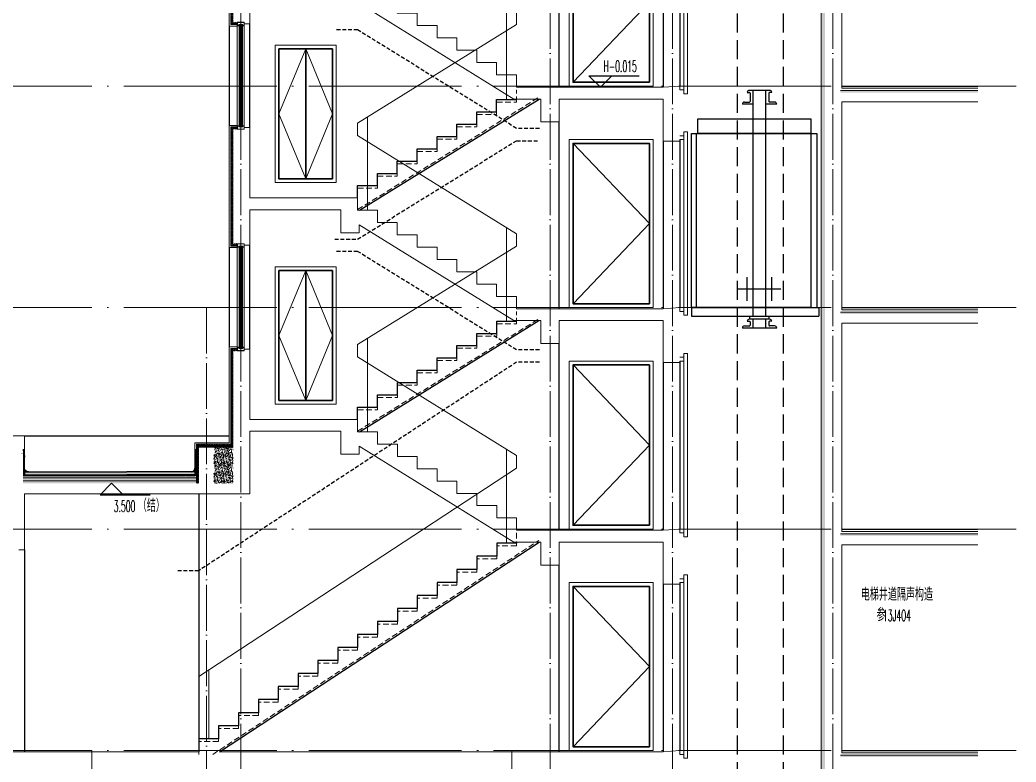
# Model space of a CAD drawing. Extents: x -518115 to 389031, y -209821 to 1628073.
# Drawn here: x 140422 to 153463, y -92578 to -82863 of the extents above; entities that cross this region are included whole.
import ezdxf
from ezdxf.xclip import XClip

# ---------------------------------------------------------------- set-up
doc = ezdxf.new("R2010")
doc.units = 0
doc.header["$LTSCALE"] = 1000
doc.header["$MEASUREMENT"] = 0
doc.header["$XCLIPFRAME"] = 0
for name, pattern in [('DASH', [0.35, 0.25, -0.1]), ('DOTE', [2.42, 2, -0.2, 0.02, -0.2]), ('HIDDEN', [0.375, 0.25, -0.125])]:
    doc.linetypes.add(name, pattern=pattern)
for name, color, linetype in [('3-剖面填充（细）', 250, 'Continuous'), ('3-屋面构造层', 157, 'Continuous'), ('DIM_ELEV', 3, 'Continuous'), ('PUB_TEXT', 4, 'Continuous'), ('SURFACE', 6, 'Continuous'), ('审核', 1, 'Continuous'), ('看线', 251, 'Continuous'), ('立面-看线', 251, 'Continuous'), ('设备', 253, 'Continuous')]:
    doc.layers.add(name, color=color, linetype=linetype)
for name, color, linetype, lineweight in [('DOTE', 19, 'DOTE', 9), ('PUB_HATCH', 8, 'Continuous', 9), ('S_WINDOW', 144, 'Continuous', 15), ('STAIR', 2, 'Continuous', 18), ('WALL', 9, 'Continuous', 40), ('WINDOW', 144, 'Continuous', 15), ('内粉刷', 37, 'Continuous', 9), ('填充', 251, 'Continuous', 5), ('立面-普通轮廓', 7, 'Continuous', 18), ('立面-栏杆', 105, 'Continuous', 15), ('立面-窗', 129, 'Continuous', 30), ('立面-窗开启线', 250, 'Continuous', 13), ('细细', 250, 'Continuous', 0)]:
    doc.layers.add(name, color=color, linetype=linetype, lineweight=lineweight)
doc.styles.add('_TCH_DIM', font='SIMPLEX.shx', dxfattribs={"width": 0.7, "bigfont": 'GBCBIG.shx'})
pattern_1 = [(315, (-218910.2607, -140541.0897), (-1.767766953, -1.767766953), []), (315, (-218909.0822, -140541.0897), (-1.767766953, -1.767766953), [])]
pattern_2 = [(315, (-218910.2607, -141979.3279), (-1.767766953, -1.767766953), []), (315, (-218909.0822, -141979.3279), (-1.767766953, -1.767766953), [])]

# ---------------------------------------------------------------- blocks, each defined once
blk = doc.blocks.new('FSDFSFSFE')
at = {"layer": '立面-普通轮廓'}
blk.add_lwpolyline([(794554, 401371), (793454, 401371), (793454, 403571), (794554, 403571)], close=True, dxfattribs=at)
at = {"layer": '立面-窗'}
blk.add_lwpolyline([(794504, 401421), (793504, 401421), (793504, 403521), (794504, 403521)], close=True, dxfattribs=at)
at = {"layer": '立面-窗开启线', "ltscale": 0.5}
blk.add_lwpolyline([(793504, 403521), (794504, 402471), (793504, 401421)], dxfattribs=at)
blk = doc.blocks.new('GDFGDGHDCAS')
at = {"layer": '立面-普通轮廓'}
blk.add_lwpolyline([(887241, 98178), (886441, 98178), (886441, 99978), (887241, 99978)], close=True, dxfattribs=at)
at = {"layer": '立面-窗'}
blk.add_line((886841, 99928), (886841, 98228), dxfattribs=at)
blk.add_lwpolyline([(887191, 98228), (886491, 98228), (886491, 99928), (887191, 99928)], close=True, dxfattribs=at)
at = {"layer": '立面-窗开启线', "ltscale": 0.5}
for points in [[(886841, 99928), (886491, 99078), (886841, 98228)], [(886841, 99928), (887191, 99078), (886841, 98228)]]:
    blk.add_lwpolyline(points, dxfattribs=at)
blk = doc.blocks.new('FGHFG4334GDFGDFFGGGGGGDFG4G')
at = {"layer": 'SURFACE', "const_width": 2.25}
for points in [[(47, 0), (0, 0)], [(47, -28), (0, -28)]]:
    blk.add_lwpolyline(points, dxfattribs=at)
at = {"layer": 'SURFACE', "const_width": 1.5}
blk.add_lwpolyline([(47, 17, -1), (47, 5), (47, -7, -1), (47, -19), (47, -37), (53, -48), (53, -73)], format="xyb", dxfattribs=at)
blk = doc.blocks.new('FGDGDGD')
at = {"layer": '3-屋面构造层'}
h = blk.add_hatch(dxfattribs=at)
h.set_pattern_fill('隔热材料01', color=256, scale=7.692308, style=0)
h.set_pattern_definition([(270, (9.5186, 433.228), (3.846153863, -7e-16), [0.385980771, -3.460173092]), (270, (6.637, 433.228), (3.846153863, -7e-16), [0.385980771, -3.460173092]), (90, (8.5996, 430.618), (-3.846153863, 2e-16), [0.385980771, -3.460173092]), (90, (7.556, 430.618), (-3.846153863, 2e-16), [0.385980771, -3.460173092]), (180, (10.002, 430), (-5e-16, -3.846153863), [3.848019248, 0.001865385]), (135, (8.9282, 430.193), (2e-16, 3.846144175), [0.328307694, -5.110980792]), (116.56505, (12.5422, 430.4251), (8.6793e-06, 3.8461487416), [0.215769232, -8.384500037]), (116.56505, (8.696, 430.4251), (8.6793e-06, 3.8461487416), [0.215769232, -8.384500037]), (153.43495, (13.1603, 430), (-8.679e-06, 3.846148742), [0.431538463, -8.168730805]), (153.43495, (9.3142, 430), (-8.679e-06, 3.846148742), [0.431538463, -8.168730805]), (63.43495, (12.4457, 431.0041), (-8.6793e-06, 3.8461487416), [2.054923086, -6.545346183]), (63.43495, (8.5996, 431.0041), (-8.6793e-06, 3.8461487416), [2.054923086, -6.545346183]), (116.56505, (13.3647, 433.228), (8.6793e-06, 3.8461487416), [0.215769232, -8.384500037]), (116.56505, (9.5186, 433.228), (8.6793e-06, 3.8461487416), [0.215769232, -8.384500037]), (135, (9.422, 433.421), (2e-16, 3.846144175), [0.328307694, -5.110980792]), (153.43495, (13.036, 433.6532), (-8.679e-06, 3.846148742), [0.431538463, -8.168730805]), (153.43495, (9.19, 433.6532), (-8.679e-06, 3.846148742), [0.431538463, -8.168730805]), (45, (6.7336, 433.421), (2e-16, 3.846144175), [0.328307694, -5.110980792]), (63.43495, (10.4833, 433.228), (-8.6793e-06, 3.8461487416), [0.215769232, -8.384500037]), (63.43495, (6.6371, 433.228), (-8.6793e-06, 3.8461487416), [0.215769232, -8.384500037]), (26.56505, (10.812, 433.6532), (8.679e-06, 3.846148742), [0.431538463, -8.168730805]), (26.56505, (6.9658, 433.6532), (8.679e-06, 3.846148742), [0.431538463, -8.168730805]), (116.56505, (11.4023, 431.0041), (8.6793e-06, 3.8461487416), [2.054923086, -6.545346183]), (116.56505, (7.5561, 431.0041), (8.6793e-06, 3.8461487416), [2.054923086, -6.545346183]), (45, (7.2275, 430.193), (2e-16, 3.846144175), [0.328307694, -5.110980792]), (63.43495, (11.3058, 430.4251), (-8.6793e-06, 3.8461487416), [0.215769232, -8.384500037]), (63.43495, (7.4596, 430.4251), (-8.6793e-06, 3.8461487416), [0.215769232, -8.384500037]), (26.56505, (10.6877, 430), (8.679e-06, 3.846148742), [0.431538463, -8.168730805]), (26.56505, (6.8415, 430), (8.679e-06, 3.846148742), [0.431538463, -8.168730805])])
edge = h.paths.add_edge_path()
edge.add_arc((682181, 585366), 9.23, 450, 540, ccw=False)
edge.add_line((682181, 585375), (682192, 585375))
edge.add_line((682192, 585375), (682192, 585366))
edge.add_line((682192, 585366), (682172, 585366))
h = blk.add_hatch(dxfattribs=at)
h.set_pattern_fill('混凝土', color=256, scale=5, angle=-1.1458, style=0)
h.set_pattern_definition([(48.854237, (-82751.966, -43707.863), (35.7930991, -3.8540962), [3.75, -41.25]), (353.854237, (-82751.966, -43707.863), (-6.1841378, 37.7408106), [3, -33]), (99.305637, (-82748.983, -43708.185), (29.6089874, 33.886691), [3.1870095, -35.0571056]), (45.038437, (-82751.766, -43697.865), (53.1858973, -9.3413237), [5.625, -61.875]), (95.489837, (-82747.334, -43698.644), (47.6977146, 47.7616795), [4.7805144, -52.58565]), (350.038437, (-82751.766, -43697.865), (47.6976773, 47.7617167), [4.5, -49.5]), (19.854237, (-82746.817, -43700.465), (29.4368469, -20.7237073), [3.75, -41.25]), (324.854237, (-82746.817, -43700.465), (12.8883392, 36.0069862), [3, -33]), (70.305637, (-82744.364, -43702.192), (42.3251977, 15.2832459), [3.1870095, -35.0571056]), (36.3542372, (-82751.966, -43707.863), (0.9406985, 16.62920733), [0, -32.6, 0, -33.5, 0, -33.125]), (6.3542372, (-82751.966, -43707.863), (13.54517982, 19.45362572), [0, -19.1, 0, -31.85, 0, -12.625]), (326.3542372, (-82763.114, -43707.64), (26.66323482, -1.66123381), [0, -12.5, 0, -39, 0, -51.75]), (316.3542372, (-82768.113, -43707.54), (29.2535633, 4.4211788), [0, -16.25, 0, -25.9, 0, -36.75])])
h.paths.add_polyline_path([(674875, 585046), (674875, 585086), (682172, 585086), (682172, 585046)])
h = blk.add_hatch(dxfattribs=at)
h.set_pattern_fill('隔热材料03', color=256, scale=12.5, style=0)
h.set_pattern_definition([(113.578, (-500407.8114, 374696.8656), (-0.0086926214, 6.2699620763), [1.075, -0.5693125, 2.8375, -0.5693125, 1.075, -0.6825]), (66.42, (-500406.1744, 374696.8656), (2.727787851, 6.0425e-05), [1.075, -0.5693125, 2.840375, -0.5693125, 1.075, -0.6825]), (180, (-500406.1744, 374696.8656), (0, 6.25), [1.636625, -1.0910625]), (180, (-500407.538, 374702.4906), (0, 6.25), [1.636625, -1.0910625]), (90, (-500405.7427, 374697.8548), (2.72775, 2e-16), [0.52175, -5.72825]), (90, (-500407.1066, 374700.9798), (2.72775, 2e-16), [0.52175, -5.72825]), (90, (-500408.2427, 374697.8548), (2.72775, 2e-16), [0.52175, -5.72825]), (90, (-500409.6066, 374700.9798), (2.72775, 2e-16), [0.52175, -5.72825])])
edge = h.paths.add_edge_path()
edge.add_line((682178, 585086), (682178, 585050))
edge.add_arc((682172, 585050), 6.25, 270, 360, ccw=False)
edge.add_line((682172, 585044), (682172, 585086))
edge.add_line((682172, 585086), (682178, 585086))
h = blk.add_hatch(dxfattribs=at)
h.set_pattern_fill('焦渣矿渣', color=256, scale=4, angle=-1.1458, style=0)
h.set_pattern_definition([(358.8542372, (-82751.966, -43697.863), (8.27546507, 13.69326162), [1.6, -14.4]), (298.8542372, (-82751.966, -43697.863), (15.99644496, -0.32013217), [1.6, -14.4]), (238.8542372, (-82750.366, -43697.895), (7.72097989, -14.0133938), [1.6, -14.4]), (268.8542372, (-82745.567, -43697.991), (15.83683295, -8.3183365), [2.4, -11.456]), (268.8542372, (-82743.967, -43698.023), (15.83683295, -8.3183365), [2.4, -11.456]), (268.8542372, (-82742.368, -43698.055), (15.83683295, -8.3183365), [2.4, -11.456])])
h.paths.add_polyline_path([(674875, 585006), (674875, 585036), (682192, 585036), (682192, 585006)])
h = blk.add_hatch(dxfattribs=at)
h.set_pattern_fill('加气混凝土', color=256, scale=5, style=0)
h.set_pattern_definition([(0, (-82734.266, -43726.163), (30, 60), [0, -60]), (0, (-82769.366, -43734.263), (30, 60), [0, -60]), (0, (-82749.866, -43734.863), (30, 60), [0, -60]), (0, (-82728.566, -43717.163), (30, 60), [0, -60]), (0, (-82753.466, -43737.863), (30, 60), [0, -60]), (0, (-82722.566, -43679.363), (30, 60), [0, -60]), (0, (-82740.866, -43684.163), (30, 60), [0, -60]), (0, (-82731.266, -43691.663), (30, 60), [0, -60]), (0, (-82780.166, -43692.863), (30, 60), [0, -60]), (0, (-82750.766, -43695.563), (30, 60), [0, -60]), (0, (-82762.166, -43710.863), (30, 60), [0, -60]), (0, (-82761.566, -43733.363), (30, 60), [0, -60]), (0, (-82739.066, -43735.763), (30, 60), [0, -60]), (0, (-82722.566, -43709.363), (30, 60), [0, -60]), (0, (-82778.666, -43718.663), (30, 60), [0, -60]), (0, (-82773.566, -43708.463), (30, 60), [0, -60]), (0, (-82750.166, -43712.663), (30, 60), [0, -60]), (0, (-82758.566, -43721.363), (30, 60), [0, -60]), (0, (-82763.366, -43701.563), (30, 60), [0, -60]), (0, (-82755.866, -43679.063), (30, 60), [0, -60]), (0, (-82776.266, -43731.263), (30, 60), [0, -60]), (0, (-82743.266, -43691.363), (30, 60), [0, -60]), (0, (-82771.166, -43690.463), (30, 60), [0, -60]), (0, (-82775.966, -43682.663), (30, 60), [0, -60]), (130.601294, (-82726.2516, -43698.149), (-149.999998343, 180.000000787), [2.6341554, -1103.7111]), (18.4349488, (-82730.537, -43697.006), (149.99999945, 59.99999956), [2.710524, -376.76279]), (90, (-82730.537, -43699.578), (30, 60), [2.5714284, -117.428565]), (161.565051, (-82727.966, -43700.435), (-150.000000755, 59.99999553), [2.710524, -376.76279]), (53.1301023, (-82727.966, -43700.435), (30.00000006, 59.99999997), [2.857143, -297.14285]), (135, (-82725.68, -43731.006), (-30.00000363, 59.99999594), [2.424366, -167.28126]), (45, (-82729.109, -43731.006), (29.9999998, 59.99999976), [2.424366, -167.28126]), (135, (-82727.394, -43732.72), (-30.00000363, 59.99999594), [2.424366, -167.28126]), (45, (-82727.394, -43732.72), (29.9999998, 59.99999976), [2.424366, -167.28126]), (116.565051, (-82754.537, -43690.72), (-5.2e-06, 119.9999967), [3.1943826, -63.88765]), (180, (-82755.966, -43687.863), (-30, 60), [3.4285716, -56.571425]), (63.434949, (-82760.823, -43690.72), (3e-07, 119.9999994), [3.1943826, -63.88765]), (116.565051, (-82759.394, -43693.58), (-5.2e-06, 119.9999967), [3.1943826, -63.88765]), (0, (-82759.394, -43693.58), (30, 60), [3.4285716, -56.571425]), (63.434949, (-82755.966, -43693.58), (3e-07, 119.9999994), [3.1943826, -63.88765]), (107.102728, (-82731.9658, -43711.0063), (-89.999996559, 300.000000484), [3.8861346, -1628.29025]), (143.972626, (-82733.1087, -43707.292), (-569.999992774, 419.999999525), [3.8861346, -812.202]), (180, (-82736.25, -43705.006), (-30, 60), [3.7142856, -56.28571]), (36.0273733, (-82743.1087, -43707.292), (569.999995788, 419.999995472), [3.8861346, -812.202]), (71.5650511, (-82744.252, -43710.721), (90.00000046, 299.99999948), [3.6140316, -375.85928]), (107.102728, (-82743.1087, -43714.4348), (-89.999996559, 300.000000484), [3.8861346, -1628.29025]), (143.972626, (-82739.966, -43716.7206), (-569.999992774, 419.999999525), [3.8861346, -812.202]), (0, (-82739.966, -43716.72), (30, 60), [3.7142856, -56.28571]), (36.0273733, (-82736.2516, -43716.7206), (569.999995788, 419.999995472), [3.8861346, -812.202]), (71.5650511, (-82733.109, -43714.435), (90.00000046, 299.99999948), [3.6140316, -375.85928]), (150.255118, (-82731.3944, -43683.006), (-90.000000213, 59.999999257), [2.303502, -481.43196]), (90, (-82733.394, -43684.15), (30, 60), [2.2857144, -117.714275]), (29.7448813, (-82733.3944, -43684.149), (90.000000053, 59.99999972), [2.303502, -481.43196]), (116.565051, (-82745.394, -43725.58), (-5.2e-06, 119.9999967), [3.1943826, -63.88765]), (168.690067, (-82746.823, -43722.7206), (-270.0000002, 59.999998494), [2.9137254, -608.96855]), (41.1859251, (-82751.9658, -43724.149), (749.999995456, 659.999994229), [3.0371844, -1272.5802]), (90, (-82751.966, -43727.006), (30, 60), [2.857143, -117.14285]), (138.814074, (-82749.68, -43729.0063), (-749.999986669, 660.000004204), [3.0371844, -1272.5802]), (16.6992442, (-82749.68, -43729.0063), (989.999992552, 299.999996858), [2.982945, -1249.85375]), (60.9453959, (-82746.823, -43728.149), (29.99999992, 59.999999469), [2.9416086, -1232.53395]), (109.983106, (-82770.5373, -43700.4348), (-150.000000565, 419.9999988885), [3.3442002, -1401.21975]), (155.556045, (-82771.68, -43697.292), (-390.0000014866, 179.99999626), [3.4522986, -1446.51315]), (24.4439547, (-82777.9658, -43697.292), (390.0000001945, 179.999999134), [3.4522986, -1446.51315]), (70.0168934, (-82779.1087, -43700.4348), (150.000000452, 419.999998958), [3.3442002, -1401.21975]), (109.983106, (-82777.9658, -43703.5777), (-150.000000565, 419.9999988885), [3.3442002, -1401.21975]), (160.016893, (-82774.823, -43704.7206), (-150.000000088, 59.999997267), [3.3442002, -698.93775]), (19.9831065, (-82774.823, -43704.7206), (149.999999176, 59.999999905), [3.3442002, -698.93775]), (70.0168934, (-82771.68, -43703.5777), (150.000000452, 419.999998958), [3.3442002, -1401.21975]), (122.005383, (-82748.2516, -43705.8634), (-30.000004026, 59.999996937), [2.6954232, -563.3434]), (18.4349488, (-82752.252, -43704.435), (149.99999945, 59.99999956), [2.710524, -376.76279]), (90, (-82752.252, -43707.006), (30, 60), [2.5714284, -117.428565]), (161.565051, (-82749.68, -43707.863), (-150.000000755, 59.99999553), [2.710524, -376.76279]), (54.4623222, (-82749.68, -43707.8634), (209.999999696, 299.99999955), [2.457807, -1029.82115]), (116.565051, (-82765.68, -43720.435), (-5.2e-06, 119.9999967), [3.1943826, -63.88765]), (180, (-82767.11, -43717.58), (-30, 60), [3.142857, -56.85714]), (59.0362434, (-82771.966, -43720.435), (30.000000098, 59.99999971), [3.3319728, -696.3822]), (120.963756, (-82770.2516, -43723.292), (-30.0000041, 59.999997245), [3.3319728, -696.3822]), (0, (-82770.25, -43723.29), (30, 60), [3.142857, -56.85714]), (63.434949, (-82767.11, -43723.29), (3e-07, 119.9999994), [3.1943826, -63.88765])])
h.paths.add_polyline_path([(682192, 584936), (674875, 584936), (674875, 584966), (682192, 584966)])
at = {"layer": '立面-看线'}
h = blk.add_hatch(dxfattribs=at)
h.set_pattern_fill('HONEY', color=256, scale=7)
h.set_pattern_definition([(0, (-799653.24, -415240.13), (16.66875, 9.623705), [11.1125, -22.225]), (120, (-799653.24, -415240.13), (-16.66874801, 9.62370845), [11.1125, -22.225]), (60, (-799653.24, -415240.13), (1.99e-06, 19.24741345), [-22.225, 11.1125])])
h.paths.add_polyline_path([(682192, 584966), (674875, 584966), (674875, 585006), (682192, 585006)])
at = {"layer": '3-屋面构造层'}
for p, q in [((682178, 585086), (674875, 585086)), ((682172, 585046), (674875, 585046)), ((682172, 585086), (682172, 585044)), ((682192, 585036), (674875, 585036))]:
    blk.add_line(p, q, dxfattribs=at)
at = {"layer": '3-屋面构造层', "color": 251, "linetype": 'DASH', "ltscale": 0.05, "true_color": 0x636466, "const_width": 2.5}
for points in [[(682057, 585043), (682172, 585043, 0.414214), (682179, 585050), (682179, 585366)], [(682057, 585039), (682172, 585039, 0.414214), (682183, 585050), (682183, 585366)]]:
    blk.add_lwpolyline(points, format="xyb", dxfattribs=at)
at = {"layer": '3-屋面构造层', "color": 251, "true_color": 0x636466}
for points in [[(682057, 585041), (682172, 585041, 0.414214), (682180, 585050), (682180, 585366)], [(682057, 585044), (682172, 585044, 0.414214), (682178, 585050), (682178, 585366)], [(682057, 585040), (682172, 585040, 0.414214), (682182, 585050), (682182, 585366), (682184, 585366), (682184, 585050, -0.414214), (682172, 585038), (682057, 585038)]]:
    blk.add_lwpolyline(points, format="xyb", dxfattribs=at)
at = {"layer": '3-屋面构造层', "ltscale": 0.8}
blk.add_lwpolyline([(682172, 585366, -0.414214), (682181, 585375), (682192, 585375), (682192, 585366), (682172, 585366)], format="xyb", dxfattribs=at)
at = {"layer": '3-屋面构造层', "color": 251, "linetype": 'DASH', "ltscale": 0.05, "true_color": 0x636466, "const_width": 2.5}
for points in [[(682043, 585039), (674875, 585039)], [(682057, 585043), (682043, 585039)]]:
    blk.add_lwpolyline(points, dxfattribs=at)
at = {"layer": '3-屋面构造层', "color": 251, "true_color": 0x636466}
for points in [[(682043, 585040), (674875, 585040)], [(674875, 585038), (682043, 585038)], [(682056, 585044), (682042, 585040)], [(682043, 585038), (682057, 585042)]]:
    blk.add_lwpolyline(points, dxfattribs=at)
at = {"layer": '3-屋面构造层'}
blk.add_arc((682122, 585136), 50, 270, 360, dxfattribs=at)
at = {"layer": 'PUB_HATCH', "color": 215, "true_color": 0xa953a0}
for p, q in [((682192, 585006), (674875, 585006)), ((682192, 584966), (674875, 584966))]:
    blk.add_line(p, q, dxfattribs=at)
at = {"layer": '3-屋面构造层', "color": 1, "xscale": -1}
blk.add_blockref('FGHFG4334GDFGDFFGGGGGGDFG4G', (682218, 585349), dxfattribs=at)
blk = doc.blocks.new('zrszerf')
at = {"layer": '细细'}
h = blk.add_hatch(dxfattribs=at)
h.set_pattern_fill('金属', color=256, style=0)
h.set_pattern_definition(pattern_1)
h.paths.add_polyline_path([(257695, 608543), (257715, 608543), (257715, 608557), (257765, 608557), (257765, 608543), (257785, 608543), (257785, 608588), (257695, 608588)])
h.paths.add_polyline_path([(257713, 608559), (257713, 608545), (257697, 608545), (257697, 608586), (257783, 608586), (257783, 608545), (257767, 608545), (257767, 608559)], flags=16)
h = blk.add_hatch(dxfattribs=at)
h.set_pattern_fill('金属', color=256, style=0)
h.set_pattern_definition(pattern_1)
h.paths.add_polyline_path([(257762, 608555), (257762, 608530), (257750, 608530), (257750, 608540), (257729, 608540), (257729, 608530), (257717, 608530), (257717, 608555)])
h.paths.add_polyline_path([(257719, 608553), (257719, 608532), (257727, 608532), (257727, 608542), (257752, 608542), (257752, 608532), (257760, 608532), (257760, 608553)], flags=16)
h = blk.add_hatch(color=256, dxfattribs=at)
edge = h.paths.add_edge_path()
edge.add_line((257735, 608540), (257735, 608528))
edge.add_arc((257740, 608520), 9.44, 61.5175, 118.4825, ccw=False)
edge.add_line((257744, 608528), (257744, 608540))
edge.add_arc((257740, 608548), 9.44, 241.5175, 298.4825, ccw=False)
h = blk.add_hatch(dxfattribs=at)
h.set_pattern_fill('金属', color=256, style=0)
h.set_pattern_definition(pattern_2)
h.paths.add_polyline_path([(257695, 607233), (257715, 607233), (257715, 607220), (257765, 607220), (257765, 607233), (257785, 607233), (257785, 607188), (257695, 607188)])
h.paths.add_polyline_path([(257713, 607218), (257713, 607231), (257697, 607231), (257697, 607190), (257783, 607190), (257783, 607231), (257767, 607231), (257767, 607218)], flags=16)
h = blk.add_hatch(dxfattribs=at)
h.set_pattern_fill('金属', color=256, style=0)
h.set_pattern_definition(pattern_2)
h.paths.add_polyline_path([(257762, 607222), (257762, 607247), (257750, 607247), (257750, 607237), (257729, 607237), (257729, 607247), (257717, 607247), (257717, 607222)])
h.paths.add_polyline_path([(257719, 607224), (257719, 607245), (257727, 607245), (257727, 607235), (257752, 607235), (257752, 607245), (257760, 607245), (257760, 607224)], flags=16)
h = blk.add_hatch(color=256, dxfattribs=at)
edge = h.paths.add_edge_path()
edge.add_line((257735, 607237), (257735, 607249))
edge.add_arc((257740, 607257), 9.44, 241.5175, 298.4825)
edge.add_line((257744, 607249), (257744, 607237))
edge.add_arc((257740, 607229), 9.44, 61.5175, 118.4825)
at = {"layer": 'S_WINDOW'}
for p, q in [((257695, 607233), (257695, 608543)), ((257717, 607247), (257717, 608530)), ((257762, 607247), (257762, 608530)), ((257785, 607233), (257785, 608543))]:
    blk.add_line(p, q, dxfattribs=at)
for points in [[(257785, 608588), (257785, 608543), (257765, 608543), (257765, 608557), (257715, 608557), (257715, 608543), (257695, 608543), (257695, 608588)], [(257783, 608586), (257783, 608545), (257767, 608545), (257767, 608559), (257713, 608559), (257713, 608545), (257697, 608545), (257697, 608586)], [(257762, 608555), (257762, 608530), (257750, 608530), (257750, 608540), (257729, 608540), (257729, 608530), (257717, 608530), (257717, 608555)], [(257760, 608553), (257760, 608532), (257752, 608532), (257752, 608542), (257727, 608542), (257727, 608532), (257719, 608532), (257719, 608553)], [(257785, 607188), (257785, 607233), (257765, 607233), (257765, 607220), (257715, 607220), (257715, 607233), (257695, 607233), (257695, 607188)], [(257783, 607190), (257783, 607231), (257767, 607231), (257767, 607218), (257713, 607218), (257713, 607231), (257697, 607231), (257697, 607190)], [(257762, 607222), (257762, 607247), (257750, 607247), (257750, 607237), (257729, 607237), (257729, 607247), (257717, 607247), (257717, 607222)], [(257760, 607224), (257760, 607245), (257752, 607245), (257752, 607235), (257727, 607235), (257727, 607245), (257719, 607245), (257719, 607224)]]:
    blk.add_lwpolyline(points, close=True, dxfattribs=at)
at = {"layer": '细细'}
for points in [[(257729, 608530), (257729, 607247)], [(257735, 607249), (257735, 608540)], [(257744, 607249), (257744, 608540)], [(257750, 608530), (257750, 607247)]]:
    blk.add_lwpolyline(points, dxfattribs=at)
for points in [[(257735, 608540), (257735, 608528, -0.253805), (257744, 608528), (257744, 608540, -0.253805)], [(257735, 607237), (257735, 607249, 0.253805), (257744, 607249), (257744, 607237, 0.253805)]]:
    blk.add_lwpolyline(points, format="xyb", close=True, dxfattribs=at)
blk = doc.blocks.new('FGSDFSFSEFESFES')
at = {"layer": 'WINDOW', "ltscale": 0.8}
for p, q in [((175259, -121034), (175209, -121034)), ((175259, -121084), (175209, -121084)), ((175259, -123284), (175209, -123284)), ((175259, -123334), (175209, -123334))]:
    blk.add_line(p, q, dxfattribs=at)
blk.add_lwpolyline([(175159, -123384), (175209, -123384), (175209, -120984), (175159, -120984), (175159, -123384)], dxfattribs=at)
blk = doc.blocks.new('A$C3EC504A2')
at = {"layer": '设备', "color": 206}
for p, q in [((-173, 1735), (-143, 1735)), ((143, 1764), (-143, 1764)), ((-133, 1725), (-133, 1609)), ((-92, 1764), (-92, -1418)), ((83, 1764), (83, -1418)), ((83, 1764), (83, 1570)), ((133, 1725), (133, 1609)), ((173, 1735), (143, 1735)), ((-92, 1570), (-242, 1570)), ((-213, 1599), (-143, 1599)), ((242, 1570), (83, 1570)), ((213, 1599), (143, 1599)), ((-952, 1158), (-869, 1158)), ((-175, -1205), (-175, -870)), ((175, -1205), (175, -870)), ((300, -1038), (-300, -1038)), ((-960, -1298), (835, -1298)), ((-960, -1298), (-960, -1418)), ((835, -1298), (835, -1418)), ((-960, -1418), (835, -1418)), ((-173, -1491), (-143, -1491)), ((143, -1462), (-143, -1462)), ((-142, -1418), (-142, -1462)), ((-133, -1501), (-133, -1547)), ((-92, -1462), (-92, -1586)), ((83, -1462), (83, -1586)), ((133, -1418), (133, -1462)), ((133, -1501), (133, -1547)), ((173, -1491), (143, -1491)), ((242, -1586), (-242, -1586)), ((-213, -1557), (-143, -1557)), ((213, -1557), (143, -1557))]:
    blk.add_line(p, q, dxfattribs=at)
for points in [[(723, 1363), (723, 1158), (-869, 1158), (-869, 1363)], [(723, 1158), (723, -1298), (-960, -1298), (-960, 1158)]]:
    blk.add_lwpolyline(points, close=True, dxfattribs=at)
for points in [[(-960, 1158), (-893, 1158), (-893, -1298)], [(723, 1158), (806, 1158), (806, -1298)]]:
    blk.add_lwpolyline(points, dxfattribs=at)
for centre, radius, start, end in [((-143, 1735), 29.1, 90, 180), ((-143, 1725), 10, 0, 90), ((143, 1725), 10, 90, 180), ((143, 1735), 29.1, 0, 90), ((-213, 1570), 29.1, 90, 180), ((-143, 1609), 10, 270, 0), ((143, 1609), 10, 180, 270), ((213, 1570), 29.1, 0, 90), ((-143, -1491), 29.1, 90, 180), ((-143, -1501), 10, 0, 90), ((143, -1501), 10, 90, 180), ((143, -1491), 29.1, 0, 90), ((-213, -1586), 29.1, 90, 180), ((-143, -1547), 10, 270, 0), ((143, -1547), 10, 180, 270), ((213, -1586), 29.1, 0, 90)]:
    blk.add_arc(centre, radius, start, end, dxfattribs=at)
blk = doc.blocks.new('BFGBFBCBVFB')
at = {"layer": '立面-看线'}
h = blk.add_hatch(dxfattribs=at)
h.set_pattern_fill('HONEY', color=256, scale=7)
h.set_pattern_definition([(0, (93631.251, -359366.987), (16.66875, 9.623705), [11.1125, -22.225]), (120, (93631.251, -359366.987), (-16.66874801, 9.62370845), [11.1125, -22.225]), (60, (93631.251, -359366.987), (1.99e-06, 19.24741345), [-22.225, 11.1125])])
h.paths.add_polyline_path([(896472, 26020), (896472, 25995), (898272, 25995), (898272, 26020)])
h = blk.add_hatch(dxfattribs=at)
h.set_pattern_fill('HONEY', color=256, scale=7)
h.set_pattern_definition([(0, (77469.076, -360831.97), (16.66875, 9.623705), [11.1125, -22.225]), (120, (77469.076, -360831.97), (-16.66874801, 9.62370845), [11.1125, -22.225]), (60, (77469.076, -360831.97), (1.99e-06, 19.24741345), [-22.225, 11.1125])])
h.paths.add_polyline_path([(888492, 24615), (888522, 24615), (888522, 25515), (888577, 25515), (888577, 25545), (888492, 25545)])
h = blk.add_hatch(dxfattribs=at)
h.set_pattern_fill('HONEY', color=256, scale=7)
h.set_pattern_definition([(0, (77469.098, -360831.968), (16.66875, 9.623705), [11.1125, -22.225]), (120, (77469.098, -360831.968), (-16.66874801, 9.62370845), [11.1125, -22.225]), (60, (77469.098, -360831.968), (1.99e-06, 19.24741345), [-22.225, 11.1125])])
h.paths.add_polyline_path([(888492, 24615), (888522, 24615), (888522, 24015), (888577, 24015), (888577, 23985), (888492, 23985)])
at = {"layer": 'PUB_HATCH', "color": 215, "true_color": 0xa953a0}
blk.add_line((896472, 26020), (898272, 26020), dxfattribs=at)
blk.add_lwpolyline([(888577, 25545), (888492, 25545), (888492, 23985), (888577, 23985)], dxfattribs=at)
at = {"layer": 'STAIR', "linetype": 'HIDDEN', "ltscale": 0.3}
blk.add_line((890152, 24462), (892521, 25930), dxfattribs=at)
blk.add_lwpolyline([(890152, 24580), (890152, 24741), (890412, 24741), (890412, 24902), (890672, 24902), (890672, 25063), (890932, 25063), (890932, 25224), (891192, 25224), (891192, 25386), (891452, 25386), (891452, 25547), (891712, 25547), (891712, 25708), (891972, 25708), (891972, 25869), (892232, 25869), (892232, 26030)], dxfattribs=at)
at = {"layer": '内粉刷'}
for p, q in [((896492, 25875), (898272, 25875)), ((896492, 23150), (896492, 25875)), ((890152, 24615), (888742, 24615)), ((888742, 24460), (889932, 24460)), ((889932, 24460), (889932, 24160)), ((890172, 24160), (890172, 24265)), ((889932, 24160), (890172, 24160)), ((894152, 23165), (892232, 23165))]:
    blk.add_line(p, q, dxfattribs=at)
for points in [[(894372, 26080), (894152, 26065)], [(894372, 26080), (894372, 26030)], [(898272, 26050), (896492, 26050)], [(894152, 25910), (894152, 25360), (894372, 25360)], [(888577, 25565), (888472, 25565), (888472, 23965), (888577, 23965)], [(888667, 25535), (888742, 25535), (888742, 24615)], [(892232, 23165), (892232, 23326), (891972, 23326), (891972, 23487), (891712, 23487), (891712, 23648), (891452, 23648), (891452, 23809), (891192, 23809), (891192, 23971), (890932, 23971), (890932, 24132), (890672, 24132), (890672, 24293), (890412, 24293), (890412, 24454), (890152, 24454), (890152, 24615)], [(888667, 23995), (888742, 23995), (888742, 24460)], [(894152, 23010), (892792, 23010), (892792, 22710), (892552, 22710), (892552, 23010), (892198, 23010), (890172, 24265)]]:
    blk.add_lwpolyline(points, dxfattribs=at)
at = {"layer": '看线'}
for p, q in [((888742, 25535), (888742, 26895)), ((888472, 26865), (888472, 25565)), ((892792, 23165), (892792, 25610)), ((894152, 25360), (894152, 23165)), ((894372, 25380), (894372, 23180))]:
    blk.add_line(p, q, dxfattribs=at)
at = {"layer": '看线', "color": 32}
for p, q in [((896492, 26080), (898272, 26080)), ((890177, 24454), (892527, 25910))]:
    blk.add_line(p, q, dxfattribs=at)
blk.add_lwpolyline([(890152, 24615), (890152, 24776), (890412, 24776), (890412, 24937), (890672, 24937), (890672, 25098), (890932, 25098), (890932, 25259), (891192, 25259), (891192, 25421), (891452, 25421), (891452, 25582), (891712, 25582), (891712, 25743), (891972, 25743), (891972, 25904), (892232, 25904), (892232, 25910)], dxfattribs=at)
at = {"xscale": -1}
for name, p in [('zrszerf', (1146362, -581673)), ('FGSDFSFSEFESFES', (1069631, 146464))]:
    blk.add_blockref(name, p, dxfattribs=at)
blk = doc.blocks.new('A$C0DDB073D')
at = {"layer": '内粉刷'}
for p, q in [((1630, 35), (220, 35)), ((220, -120), (1410, -120)), ((1410, -120), (1410, -420)), ((1650, -420), (1650, -315)), ((1410, -420), (1650, -420)), ((5630, -1415), (3710, -1415))]:
    blk.add_line(p, q, dxfattribs=at)
for points in [[(3710, -1415), (3710, -1254), (3450, -1254), (3450, -1093), (3190, -1093), (3190, -932), (2930, -932), (2930, -771), (2670, -771), (2670, -609), (2410, -609), (2410, -448), (2150, -448), (2150, -287), (1890, -287), (1890, -126), (1630, -126), (1630, 35)], [(5630, -1570), (4270, -1570), (4270, -1870), (4030, -1870), (4030, -1570), (3676, -1570), (1650, -315)]]:
    blk.add_lwpolyline(points, dxfattribs=at)
at = {"layer": '看线'}
blk.add_line((4270, -1415), (4270, 1030), dxfattribs=at)

msp = doc.modelspace()

# ---------------------------------------------------------------- hatches: boundary and pattern name
at = {"layer": '3-剖面填充（细）'}
h = msp.add_hatch(dxfattribs=at)
h.set_pattern_fill('加气混凝土', color=256, scale=10)
h.set_pattern_definition([(0, (-261164.6, -36.6), (60, 120), [0, -120]), (0, (-261234.8, -52.8), (60, 120), [0, -120]), (0, (-261195.8, -54), (60, 120), [0, -120]), (0, (-261153.2, -18.6), (60, 120), [0, -120]), (0, (-261203, -60), (60, 120), [0, -120]), (0, (-261141.2, 57), (60, 120), [0, -120]), (0, (-261177.8, 47.4), (60, 120), [0, -120]), (0, (-261158.6, 32.4), (60, 120), [0, -120]), (0, (-261256.4, 30), (60, 120), [0, -120]), (0, (-261197.6, 24.6), (60, 120), [0, -120]), (0, (-261220.4, -6), (60, 120), [0, -120]), (0, (-261219.2, -51), (60, 120), [0, -120]), (0, (-261174.2, -55.8), (60, 120), [0, -120]), (0, (-261141.2, -3), (60, 120), [0, -120]), (0, (-261253.4, -21.6), (60, 120), [0, -120]), (0, (-261243.2, -1.2), (60, 120), [0, -120]), (0, (-261196.4, -9.6), (60, 120), [0, -120]), (0, (-261213.2, -27), (60, 120), [0, -120]), (0, (-261222.8, 12.6), (60, 120), [0, -120]), (0, (-261207.8, 57.6), (60, 120), [0, -120]), (0, (-261248.6, -46.8), (60, 120), [0, -120]), (0, (-261182.6, 33), (60, 120), [0, -120]), (0, (-261238.4, 34.8), (60, 120), [0, -120]), (0, (-261248, 50.4), (60, 120), [0, -120]), (130.601294, (-261148.5714, 19.4286), (-299.99999669, 360.00000157), [5.26831, -2207.4222]), (18.434949, (-261157.143, 21.714), (299.9999989, 119.9999991), [5.421048, -753.52558]), (90, (-261157.14, 16.57), (60, 120), [5.142857, -234.85713]), (161.565051, (-261152, 14.857), (-300.0000015, 119.99999105), [5.421048, -753.52558]), (53.130102, (-261152, 14.857), (60.0000001, 120), [5.714286, -594.2857]), (135, (-261147.43, -46.286), (-60.0000073, 119.999992), [4.848732, -334.56252]), (45, (-261154.286, -46.286), (59.9999996, 119.9999995), [4.848732, -334.56252]), (135, (-261150.857, -49.714), (-60.0000073, 119.999992), [4.848732, -334.56252]), (45, (-261150.857, -49.714), (59.9999996, 119.9999995), [4.848732, -334.56252]), (116.56505, (-261205.14, 34.29), (-1e-05, 239.999993), [6.388765, -127.7753]), (180, (-261208, 40), (-60, 120), [6.857143, -113.14285]), (63.43495, (-261217.71, 34.29), (5e-07, 240), [6.388765, -127.7753]), (116.56505, (-261214.86, 28.57), (-1e-05, 239.999993), [6.388765, -127.7753]), (0, (-261214.86, 28.57), (60, 120), [6.857143, -113.14285]), (63.43495, (-261208, 28.57), (5e-07, 240), [6.388765, -127.7753]), (107.102728, (-261160, -6.2857), (-179.99999312, 600.00000097), [7.77227, -3256.5805]), (143.972626, (-261162.286, 1.143), (-1139.99998555, 839.99999905), [7.77227, -1624.404]), (180, (-261168.57, 5.71), (-60, 120), [7.42857, -112.57142]), (36.0273733, (-261182.286, 1.143), (1139.99999158, 839.99999094), [7.77227, -1624.404]), (71.565051, (-261184.571, -5.714), (180.0000009, 599.999999), [7.228063, -751.71856]), (107.102728, (-261182.2857, -13.143), (-179.99999312, 600.00000097), [7.77227, -3256.5805]), (143.972626, (-261176, -17.714), (-1139.99998555, 839.99999905), [7.77227, -1624.404]), (0, (-261176, -17.71), (60, 120), [7.42857, -112.57142]), (36.0273733, (-261168.571, -17.714), (1139.99999158, 839.99999094), [7.77227, -1624.404]), (71.565051, (-261162.286, -13.143), (180.0000009, 599.999999), [7.228063, -751.71856]), (150.255118, (-261158.857, 49.714), (-180.0000004, 119.9999985), [4.607004, -962.86392]), (90, (-261162.86, 47.43), (60, 120), [4.57143, -235.42855]), (29.7448813, (-261162.857, 47.429), (180.0000001, 119.99999944), [4.607004, -962.86392]), (116.56505, (-261186.86, -35.43), (-1e-05, 239.999993), [6.388765, -127.7753]), (168.690067, (-261189.714, -29.714), (-540.0000004, 119.999997), [5.82745, -1217.9371]), (41.1859251, (-261200, -32.5714), (1499.99999091, 1319.99998846), [6.07437, -2545.1604]), (90, (-261200, -38.286), (60, 120), [5.714286, -234.2857]), (138.814074, (-261195.4286, -42.2857), (-1499.99997334, 1320.00000841), [6.07437, -2545.1604]), (16.6992442, (-261195.4286, -42.2857), (1979.9999851, 599.999993716), [5.96589, -2499.7075]), (60.9453959, (-261189.714, -40.5714), (59.99999984, 119.99999894), [5.883217, -2465.0679]), (109.983106, (-261237.143, 14.857), (-300.00000113, 839.99999778), [6.6884, -2802.4395]), (155.556045, (-261239.4286, 21.143), (-780.000002973, 359.99999252), [6.904597, -2893.0263]), (24.4439547, (-261252, 21.143), (780.00000039, 359.99999827), [6.904597, -2893.0263]), (70.0168934, (-261254.2857, 14.857), (300.000000904, 839.999997916), [6.6884, -2802.4395]), (109.983106, (-261252, 8.5714), (-300.00000113, 839.99999778), [6.6884, -2802.4395]), (160.016893, (-261245.714, 6.286), (-300.00000018, 119.99999453), [6.6884, -1397.8755]), (19.9831065, (-261245.714, 6.286), (299.99999835, 119.9999998), [6.6884, -1397.8755]), (70.0168934, (-261239.4286, 8.5714), (300.000000904, 839.999997916), [6.6884, -2802.4395]), (122.005383, (-261192.571, 4), (-60.00000805, 119.99999387), [5.390846, -1126.6868]), (18.434949, (-261200.571, 6.857), (299.9999989, 119.9999991), [5.421048, -753.52558]), (90, (-261200.57, 1.714), (60, 120), [5.142857, -234.85713]), (161.565051, (-261195.429, -6e-09), (-300.0000015, 119.99999105), [5.421048, -753.52558]), (54.4623222, (-261195.4286, -6e-09), (419.99999939, 599.9999991), [4.915614, -2059.6423]), (116.56505, (-261227.43, -25.14), (-1e-05, 239.999993), [6.388765, -127.7753]), (180, (-261230.29, -19.43), (-60, 120), [6.285714, -113.71428]), (59.0362434, (-261240, -25.143), (60.0000002, 119.99999942), [6.663946, -1392.7644]), (120.963756, (-261236.571, -30.857), (-60.0000082, 119.9999945), [6.663946, -1392.7644]), (0, (-261236.57, -30.86), (60, 120), [6.285714, -113.71428]), (63.43495, (-261230.29, -30.86), (5e-07, 240), [6.388765, -127.7753])])
h.paths.add_polyline_path([(142963.3, -88928.4), (143213.3, -88928.4), (143213.3, -88448.4), (142963.3, -88448.4)])
at = {"layer": '填充', "true_color": 0x93278f}
h = msp.add_hatch(dxfattribs=at)
h.set_pattern_fill('隔热材料02', color=217, scale=100, angle=90, style=0)
h.set_pattern_definition([(90, (759701.954, -1262671.813), (-50, 3e-15), []), (90, (759685.287, -1262671.813), (-50, 3e-15), []), (360, (759676.656, -1262628.07), (1e-14, 50), [5.01775, -44.98225]), (360, (759676.656, -1262665.53), (1e-14, 50), [5.01775, -44.98225]), (180, (759710.585, -1262640.02), (-6e-15, -50), [5.01775, -44.98225]), (180, (759710.585, -1262653.584), (-6e-15, -50), [5.01775, -44.98225]), (270, (759718.62, -1262621.79), (50, -9e-15), [50.02425, 0.02425]), (225, (759716.112, -1262635.746), (-49.99987405, 6e-15), [4.268, -66.44275]), (206.56505, (759713.094, -1262588.764), (-49.99993342, 0.00011283), [2.805, -108.9985]), (206.56505, (759713.094, -1262638.764), (-49.99993342, 0.00011283), [2.805, -108.9985]), (243.43495, (759718.62, -1262580.73), (-49.9999334, -0.0001128), [5.61, -106.1935]), (243.43495, (759718.62, -1262630.73), (-49.9999334, -0.0001128), [5.61, -106.1935]), (153.43495, (759705.567, -1262590.019), (-49.99993342, -0.00011283), [26.714, -85.0895]), (153.43495, (759705.567, -1262640.019), (-49.99993342, -0.00011283), [26.714, -85.0895]), (206.56505, (759676.656, -1262578.072), (-49.99993342, 0.00011283), [2.805, -108.9985]), (206.56505, (759676.656, -1262628.072), (-49.99993342, 0.00011283), [2.805, -108.9985]), (225, (759674.147, -1262629.326), (-49.99987405, 6e-15), [4.268, -66.44275]), (243.43495, (759671.13, -1262582.344), (-49.9999334, -0.0001128), [5.61, -106.1935]), (243.43495, (759671.13, -1262632.344), (-49.9999334, -0.0001128), [5.61, -106.1935]), (135, (759674.147, -1262664.276), (-49.99987405, 3e-15), [4.268, -66.44275]), (153.43495, (759676.656, -1262615.53), (-49.99993342, -0.00011283), [2.805, -108.9985]), (153.43495, (759676.656, -1262665.53), (-49.99993342, -0.00011283), [2.805, -108.9985]), (116.56505, (759671.13, -1262611.26), (-49.9999334, 0.0001128), [5.61, -106.1935]), (116.56505, (759671.13, -1262661.26), (-49.9999334, 0.0001128), [5.61, -106.1935]), (206.56505, (759705.567, -1262603.584), (-49.99993342, 0.00011283), [26.714, -85.0895]), (206.56505, (759705.567, -1262653.584), (-49.99993342, 0.00011283), [26.714, -85.0895]), (135, (759716.112, -1262657.856), (-49.99987405, 3e-15), [4.268, -66.44275]), (153.43495, (759713.094, -1262604.838), (-49.99993342, -0.00011283), [2.805, -108.9985]), (153.43495, (759713.094, -1262654.838), (-49.99993342, -0.00011283), [2.805, -108.9985]), (116.56505, (759718.62, -1262612.874), (-49.9999334, 0.0001128), [5.61, -106.1935]), (116.56505, (759718.62, -1262662.874), (-49.9999334, 0.0001128), [5.61, -106.1935])])
h.paths.add_polyline_path([(150963.3, -73448.4), (150913.3, -73448.4), (150913.3, -97178.4), (150963.3, -97178.4)])
at = {"layer": '立面-看线'}
h = msp.add_hatch(dxfattribs=at)
h.set_pattern_fill('HONEY', color=256, scale=7)
h.set_pattern_definition([(0, (-651677.772, -472075.368), (16.66875, 9.623705), [11.1125, -22.225]), (120, (-651677.772, -472075.368), (-16.66874801, 9.62370845), [11.1125, -22.225]), (60, (-651677.772, -472075.368), (1.99e-06, 19.24741345), [-22.225, 11.1125])])
h.paths.add_polyline_path([(151163.3, -86688.4), (151163.3, -86713.4), (152963.4, -86713.4), (152963.4, -86688.4)])
h = msp.add_hatch(dxfattribs=at)
h.set_pattern_fill('HONEY', color=256, scale=7)
h.set_pattern_definition([(0, (-667839.95, -473525.351), (16.66875, 9.623705), [11.1125, -22.225]), (120, (-667839.95, -473525.351), (-16.66874801, 9.62370845), [11.1125, -22.225]), (60, (-667839.95, -473525.351), (1.99e-06, 19.24741345), [-22.225, 11.1125])])
h.paths.add_polyline_path([(143183.3, -88078.4), (143213.3, -88078.4), (143213.3, -87193.4), (143268.3, -87193.4), (143268.3, -87163.4), (143183.3, -87163.4)])
h = msp.add_hatch(dxfattribs=at)
h.set_pattern_fill('HONEY', color=256, scale=7)
h.set_pattern_definition([(0, (-667839.927, -473525.349), (16.66875, 9.623705), [11.1125, -22.225]), (120, (-667839.927, -473525.349), (-16.66874801, 9.62370845), [11.1125, -22.225]), (60, (-667839.927, -473525.349), (1.99e-06, 19.24741345), [-22.225, 11.1125])])
h.paths.add_polyline_path([(143183.3, -88448.4), (143213.3, -88448.4), (143213.3, -88078.4), (143183.3, -88078.4)])
h = msp.add_hatch(dxfattribs=at)
h.set_pattern_fill('HONEY', color=256, scale=7)
h.set_pattern_definition([(0, (-668289.919, -473525.346), (16.66875, 9.623705), [11.1125, -22.225]), (120, (-668289.919, -473525.346), (-16.66874801, 9.62370845), [11.1125, -22.225]), (60, (-668289.919, -473525.346), (1.99e-06, 19.24741345), [-22.225, 11.1125])])
h.paths.add_polyline_path([(142733.3, -88928.4), (142763.3, -88928.4), (142763.3, -88418.4), (142733.3, -88418.4)])
h = msp.add_hatch(dxfattribs=at)
h.set_pattern_fill('HONEY', color=256, scale=7)
h.set_pattern_definition([(0, (-667869.948, -473045.303), (16.66875, 9.623705), [11.1125, -22.225]), (120, (-667869.948, -473045.303), (-16.66874801, 9.62370845), [11.1125, -22.225]), (60, (-667869.948, -473045.303), (1.99e-06, 19.24741345), [-22.225, 11.1125])])
h.paths.add_polyline_path([(143183.3, -88418.4), (142763.3, -88418.4), (142763.3, -88448.4), (143183.3, -88448.4)])
h = msp.add_hatch(dxfattribs=at)
h.set_pattern_fill('HONEY', color=256, scale=7)
h.set_pattern_definition([(0, (-651677.768, -474975.368), (16.66875, 9.623705), [11.1125, -22.225]), (120, (-651677.768, -474975.368), (-16.66874801, 9.62370845), [11.1125, -22.225]), (60, (-651677.768, -474975.368), (1.99e-06, 19.24741345), [-22.225, 11.1125])])
h.paths.add_polyline_path([(151163.3, -89588.4), (151163.3, -89613.4), (152963.4, -89613.4), (152963.4, -89588.4)])
h = msp.add_hatch(dxfattribs=at)
h.set_pattern_fill('HONEY', color=256, scale=7)
h.set_pattern_definition([(0, (-651677.799, -477875.368), (16.66875, 9.623705), [11.1125, -22.225]), (120, (-651677.799, -477875.368), (-16.66874801, 9.62370845), [11.1125, -22.225]), (60, (-651677.799, -477875.368), (1.99e-06, 19.24741345), [-22.225, 11.1125])])
h.paths.add_polyline_path([(151163.3, -92488.4), (151163.3, -92513.4), (152963.4, -92513.4), (152963.4, -92488.4)])

# ---------------------------------------------------------------- linework, layer by layer
at = {"layer": 'DIM_ELEV', "color": 6}
for p, q in [((148020.9, -83743.4), (147870.9, -83593.4)), ((147870.9, -83593.4), (148526.9, -83593.4)), ((148020.9, -83743.4), (148170.9, -83593.4))]:
    msp.add_line(p, q, dxfattribs=at)
at = {"layer": 'DIM_ELEV', "color": 3}
for p, q in [((141623, -88928.4), (141473, -89078.4)), ((141623, -88928.4), (141773, -89078.4)), ((141473, -89078.4), (142129, -89078.4))]:
    msp.add_line(p, q, dxfattribs=at)
at = {"layer": 'DOTE', "linetype": 'DOTE', "ltscale": 0.3}
for p, q in [((143313.3, -73928.4), (143313.3, -100505.4)), ((147363.3, -73928.4), (147363.3, -100505.4)), ((148963.3, -73928.4), (148963.3, -100505.4)), ((151063.3, -73928.4), (151063.3, -100505.4)), ((142863.3, -86628.4), (142863.3, -100505.4)), ((141363.3, -92428.4), (141363.3, -100505.4)), ((146863.3, -92428.4), (146863.3, -100505.4))]:
    msp.add_line(p, q, dxfattribs=at)
at = {"layer": 'DOTE', "linetype": 'DOTE'}
for p, q in [((153463.4, -83728.4), (137986.3, -83728.4)), ((153463.4, -83728.4), (137986.3, -83728.4)), ((153463.4, -86628.4), (137986.3, -86628.4)), ((153463.4, -89528.4), (137986.3, -89528.4)), ((153463.4, -92428.4), (137986.3, -92428.4))]:
    msp.add_line(p, q, dxfattribs=at)
at = {"layer": 'PUB_HATCH', "color": 215, "true_color": 0xa953a0}
for p, q in [((151163.3, -86688.4), (152963.4, -86688.4)), ((151163.3, -89588.4), (152963.4, -89588.4)), ((151163.3, -92488.4), (152963.4, -92488.4))]:
    msp.add_line(p, q, dxfattribs=at)
for points in [[(143268.3, -87163.4), (143183.3, -87163.4), (143183.3, -88418.4)], [(143183.3, -88418.4), (142733.3, -88418.4), (142733.3, -88928.4)]]:
    msp.add_lwpolyline(points, dxfattribs=at)
at = {"layer": 'STAIR', "linetype": 'HIDDEN', "ltscale": 0.3}
for p, q in [((144843.4, -88246), (147211.9, -86778.4)), ((142945.7, -92478.4), (147213.3, -89678.4))]:
    msp.add_line(p, q, dxfattribs=at)
for points in [[(144843.4, -88128.4), (144843.4, -87967.3), (145103.4, -87967.3), (145103.4, -87806.2), (145363.4, -87806.2), (145363.4, -87645.1), (145623.4, -87645.1), (145623.4, -87484), (145883.4, -87484), (145883.4, -87322.8), (146143.4, -87322.8), (146143.4, -87161.7), (146403.4, -87161.7), (146403.4, -87000.6), (146663.4, -87000.6), (146663.4, -86839.5), (146923.4, -86839.5), (146923.4, -86678.4)], [(146923.4, -89578.4), (146923.4, -89749), (146663.4, -89749), (146663.4, -89919.6), (146403.4, -89919.6), (146403.4, -90090.2), (146143.4, -90090.2), (146143.4, -90260.8), (145883.4, -90260.8), (145883.4, -90431.3), (145623.4, -90431.3), (145623.4, -90601.9), (145363.4, -90601.9), (145363.4, -90772.5), (145103.4, -90772.5), (145103.4, -90943.1), (144843.4, -90943.1), (144843.4, -91113.7), (144583.4, -91113.7), (144583.4, -91284.3), (144323.4, -91284.3), (144323.4, -91454.9), (144063.4, -91454.9), (144063.4, -91625.5), (143803.4, -91625.5), (143803.4, -91796.1), (143543.4, -91796.1), (143543.4, -91966.6), (143283.4, -91966.6), (143283.4, -92137.2), (143023.4, -92137.2), (143023.4, -92307.8), (142763.4, -92307.8), (142763.4, -92478.4)]]:
    msp.add_lwpolyline(points, dxfattribs=at)
at = {"layer": 'WALL'}
msp.add_line((142763.3, -88448.4), (143213.3, -88448.4), dxfattribs=at)
at = {"layer": '内粉刷'}
for p, q in [((140483.3, -88308.4), (140483.3, -88778.4)), ((140263.3, -92443.6), (142763.4, -92443.4)), ((143035.5, -92443.4), (148843.3, -92443.4))]:
    msp.add_line(p, q, dxfattribs=at)
for points in [[(149063.4, -86628.4), (148843.4, -86643.4)], [(149063.4, -86628.4), (149063.4, -86678.4)], [(152963.4, -86658.4), (151183.3, -86658.2)], [(148843.4, -86798.4), (148843.4, -87348.4), (149063.4, -87348.4)], [(152963.4, -89558.4), (151183.3, -89558.4), (151183.3, -86833.4), (152963.4, -86833.4)], [(143268.3, -87143.4), (143163.3, -87143.4), (143163.3, -88398.4), (142713.3, -88398.4), (142713.3, -88778.4)], [(143358.3, -87173.4), (143433.3, -87173.4), (143433.3, -88093.4)], [(140408.3, -89798.4), (140483.3, -89798.4), (140483.3, -89068.4), (143433.3, -89068.4), (143433.3, -88248.4)], [(140483.3, -88308.4), (139943.3, -88308.4), (139943.3, -88498.4), (140043.3, -88498.4), (140043.3, -88558.4), (139993.3, -88558.4), (139993.3, -88698.4), (140062.9, -88698.4)], [(149063.4, -89528.4), (148843.4, -89543.4)], [(149063.4, -89528.4), (149063.4, -89578.4)], [(148843.4, -89698.4), (148843.4, -90248.4), (149063.4, -90248.4)], [(152963.4, -92458.4), (151183.3, -92458.4), (151183.3, -89733.4), (152963.4, -89733.4)], [(149063.3, -92428.4), (148843.3, -92443.4)], [(149063.3, -92428.4), (149063.3, -92478.4)]]:
    msp.add_lwpolyline(points, dxfattribs=at)
at = {"layer": '填充', "color": 217, "true_color": 0x93278f}
msp.add_lwpolyline([(150913.3, -97178.4), (150913.3, -73448.4)], dxfattribs=at)
at = {"layer": '审核', "color": 58, "linetype": 'HIDDEN', "ltscale": 0.2}
for points in [[(147223.4, -84282.3), (146923.4, -84282.3), (144843.4, -82993.4), (144543.4, -82993.4)], [(144543.4, -85732.3), (144843.4, -85732.3), (146923.5, -84443.4), (147223.5, -84443.4)], [(147223.4, -87182.3), (146923.4, -87182.3), (144843.4, -85893.4), (144543.4, -85893.4)], [(147223.4, -87343.4), (146923.4, -87343.4), (142763.4, -90072.8), (142463.4, -90072.8)]]:
    msp.add_lwpolyline(points, dxfattribs=at)
at = {"layer": '看线'}
for p, q in [((143163.3, -85843.4), (143163.3, -87143.4)), ((143433.3, -87173.4), (143433.3, -85813.4)), ((148843.4, -87348.4), (148843.4, -89543.4)), ((149063.4, -87328.4), (149063.4, -89528.4)), ((140483.3, -88308.4), (143163.3, -88308.4)), ((140483.3, -89798.4), (140483.3, -92443.4)), ((147483.4, -92443.4), (147483.4, -89998.4)), ((149063.4, -90228.4), (149063.4, -92428.4)), ((148843.4, -90248.4), (148843.4, -92443.4))]:
    msp.add_line(p, q, dxfattribs=at)
at = {"layer": '看线', "color": 32}
for p, q in [((151183.3, -86628.4), (152963.4, -86628.4)), ((144867.7, -88254.5), (147217.5, -86798.4)), ((151183.3, -89528.4), (152963.4, -89528.4)), ((143035.5, -92443.4), (147219.2, -89698.4)), ((151183.3, -92428.4), (152963.4, -92428.4))]:
    msp.add_line(p, q, dxfattribs=at)
at = {"layer": '看线', "color": 252}
msp.add_line((142763.3, -89068.4), (142763.4, -92272.8), dxfattribs=at)
at = {"layer": '看线', "color": 32}
for points in [[(144843.4, -88093.4), (144843.4, -87932.3), (145103.4, -87932.3), (145103.4, -87771.2), (145363.4, -87771.2), (145363.4, -87610.1), (145623.4, -87610.1), (145623.4, -87449), (145883.4, -87449), (145883.4, -87287.8), (146143.4, -87287.8), (146143.4, -87126.7), (146403.4, -87126.7), (146403.4, -86965.6), (146663.4, -86965.6), (146663.4, -86804.5), (146923.4, -86804.5), (146923.4, -86798.4)], [(146923.4, -89698.4), (146923.4, -89714), (146663.4, -89714), (146663.4, -89884.6), (146403.4, -89884.6), (146403.4, -90055.2), (146143.4, -90055.2), (146143.4, -90225.8), (145883.4, -90225.8), (145883.4, -90396.3), (145623.4, -90396.3), (145623.4, -90566.9), (145363.4, -90566.9), (145363.4, -90737.5), (145103.4, -90737.5), (145103.4, -90908.1), (144843.4, -90908.1), (144843.4, -91078.7), (144583.4, -91078.7), (144583.4, -91249.3), (144323.4, -91249.3), (144323.4, -91419.9), (144063.4, -91419.9), (144063.4, -91590.5), (143803.4, -91590.5), (143803.4, -91761.1), (143543.4, -91761.1), (143543.4, -91931.6), (143283.4, -91931.6), (143283.4, -92102.2), (143023.4, -92102.2), (143023.4, -92272.8), (142763.4, -92272.8), (142763.4, -92443.4)]]:
    msp.add_lwpolyline(points, dxfattribs=at)
at = {"layer": '立面-栏杆', "color": 4}
for p, q in [((146793.4, -83582.3), (146793.4, -82682.3)), ((146923.4, -82924), (146923.4, -82762.8)), ((146923.4, -82924), (144843.4, -84212.2)), ((146793.4, -83904.5), (146793.4, -83004.5)), ((144843.4, -84373.9), (144843.4, -84212.2)), ((144973.4, -85032.3), (144973.4, -84132.3)), ((144843.4, -84373.9), (146923.4, -85662.8)), ((144973.4, -85354.5), (144973.4, -84454.5)), ((146793.4, -86482.3), (146793.4, -85582.3)), ((146923.4, -85824), (146923.4, -85662.8)), ((146923.4, -85824), (144843.4, -87112.2)), ((146793.4, -86804.5), (146793.4, -85904.5)), ((144843.4, -87274), (144843.4, -87112.2)), ((144973.4, -87932.3), (144973.4, -87032.3)), ((144843.4, -87274), (146923.4, -88562.8)), ((144973.4, -88254.5), (144973.4, -87354.5)), ((146793.4, -89382.3), (146793.4, -88482.3)), ((146923.4, -88728.7), (146923.4, -88562.8)), ((146923.4, -88728.7), (142763.4, -91458.1)), ((146793.4, -89714), (146793.4, -88814)), ((142893.4, -92272.8), (142893.4, -91372.8))]:
    msp.add_line(p, q, dxfattribs=at)
at = {"layer": '设备', "color": 206, "linetype": 'DASH'}
for p, q in [((149813.3, -73678.4), (149813.3, -98628.4)), ((150413.6, -73678.4), (150413.3, -98628.7))]:
    msp.add_line(p, q, dxfattribs=at)

# ---------------------------------------------------------------- block references
for name, p in [('BFGBFBCBVFB', (-745309.1, -106908.2)), ('FSDFSFSFE', (-645840.9, -485099.4)), ('BFGBFBCBVFB', (-745309.1, -109808.2)), ('GDFGDGHDCAS', (-742677.5, -183171.2)), ('FSDFSFSFE', (-645840.9, -487999.4)), ('GDFGDGHDCAS', (-742677.5, -186071.2)), ('A$C0DDB073D', (143213.4, -88128.4)), ('FSDFSFSFE', (-645840.9, -490899.4)), ('FSDFSFSFE', (-645840.9, -493799.4))]:
    msp.add_blockref(name, p)
at = {"xscale": 0.9285492283842308, "yscale": 0.9285492283842308, "zscale": 0.9285492283842308}
msp.add_blockref('A$C3EC504A2', (150104.4, -85423.2), dxfattribs=at)
at = {"xscale": -1}
for name, p in [('zrszerf', (401053.2, -694381.7)), ('FGSDFSFSEFESFES', (324321.9, 33755.6)), ('FGSDFSFSEFESFES', (324321.9, 30855.6))]:
    msp.add_blockref(name, p, dxfattribs=at)
ref = msp.add_blockref('FGDGDGD', (822654.9, -673864.6), dxfattribs=dict(xscale=-1))
XClip(ref).set_block_clipping_path([(680831.5914428351, 584936.1769558351), (682291.5665918037, 585415.8410118448)])
ref = msp.add_blockref('FGDGDGD', (-539458.3, -673864.6))
XClip(ref).set_block_clipping_path([(681281.4460297858, 584936.1769558351), (682291.5665918037, 585415.8410118448)])

# ---------------------------------------------------------------- texts
at = {"layer": 'DIM_ELEV', "color": 7, "style": '_TCH_DIM'}
for s, height, width, p in [('H-0.015', 148.75, 0.494118, (148063.9, -83543.4)), ('3.500', 148.75, 0.494118, (141649.9, -89303.5)), ('（结）', 168.79, 0.7, (141964.9, -89303.5))]:
    msp.add_text(s, height=height, dxfattribs=dict(at, width=width)).set_placement(p)
at = {"layer": 'PUB_TEXT', "color": 3, "style": '_TCH_DIM'}
for s, height, width, p in [('电梯井道隔声构造', 168.79, 0.7, (151430.6, -90466)), ('参', 168.8, 0.7, (151634.7, -90733.7)), ('13J404', 148.75, 0.494118, (151720.7, -90733.7))]:
    msp.add_text(s, height=height, dxfattribs=dict(at, width=width)).set_placement(p)

doc.saveas('drawing.dxf')
